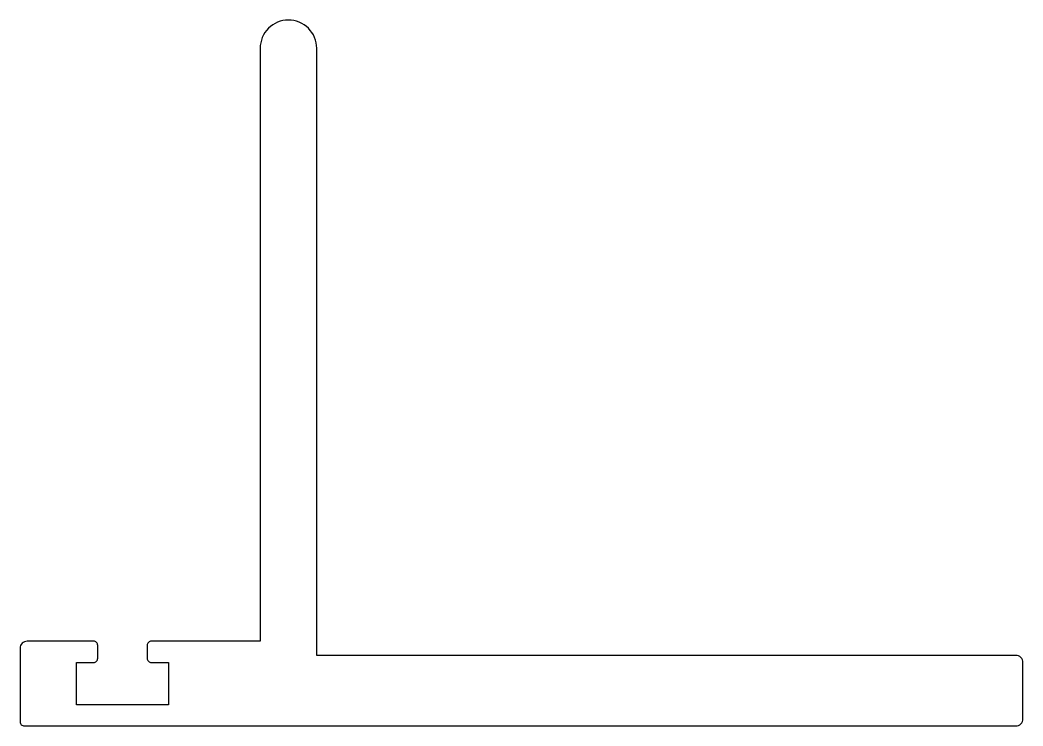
# Model space of a CAD drawing. Extents: x 123.1 to 194.1, y 190.9 to 240.9.
import ezdxf

# ---------------------------------------------------------------- set-up
doc = ezdxf.new("R2010")
doc.units = 0
doc.layers.get('0').update_dxf_attribs({"linetype": 'CONTINUOUS'})

msp = doc.modelspace()

# ---------------------------------------------------------------- linework, layer by layer
msp.add_lwpolyline([(194.078, 191.37), (194.078, 195.37, 0.414214), (193.578, 195.87), (144.078, 195.87), (144.078, 238.87, 0.414214), (142.078, 240.87, 0.414214), (140.078, 238.87), (140.078, 196.87), (132.378, 196.87, 0.414214), (132.078, 196.57), (132.078, 195.67, 0.414214), (132.378, 195.37), (133.578, 195.37), (133.578, 192.37), (127.078, 192.37), (127.078, 195.37), (128.278, 195.37, 0.414214), (128.578, 195.67), (128.578, 196.57, 0.414214), (128.278, 196.87), (123.578, 196.87, 0.414214), (123.078, 196.37), (123.078, 191.17, 0.414214), (123.378, 190.87), (193.578, 190.87, 0.414214)], format="xyb", close=True)

doc.saveas('drawing.dxf')
